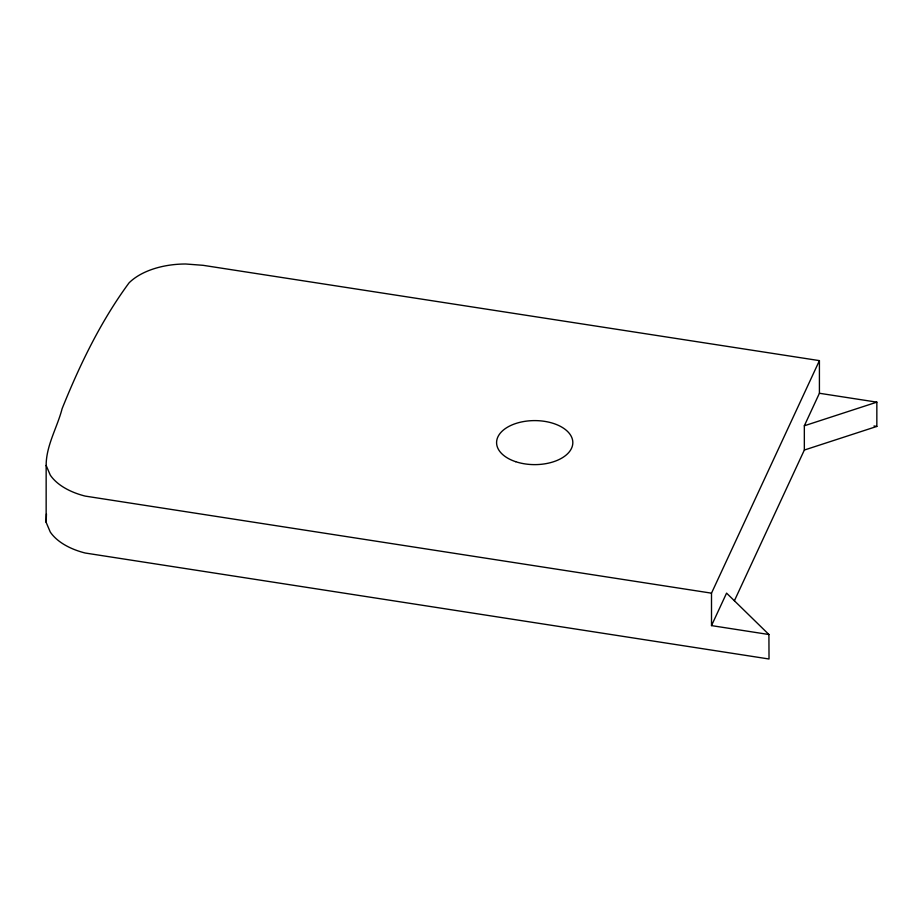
<?xml version="1.0" encoding="UTF-8"?>
<svg xmlns="http://www.w3.org/2000/svg" width="923" height="923" viewBox="0 0 923 923"><rect width="100%" height="100%" fill="white"/><g stroke="black" fill="none" stroke-linecap="round" stroke-linejoin="round"><path stroke-width="1.38" d="M711.506 625.609L711.506 593.166L819.416 360.628L203.072 265.316L185.731 264.001A65.475 37.797 0 0 0 129.024 282.899C100.769 321.273 79.874 364.585 62.118 408.658C57.238 427.591 46.15 445.509 46.15 465.434L46.15 522.36L50.269 532.029A65.856 38.028 0 0 0 85.17 553.015L769.021 658.999L768.917 634.516L726.574 593.131L711.506 625.609L768.917 634.516M734.42 600.723L804.337 450.043L804.337 425.78L819.416 393.267L819.416 360.628M804.337 450.043L876.838 426.426L876.85 402.151L819.416 393.267M46.15 522.36L46.45 513.938M804.337 425.78L876.85 402.151M873.989 425.988L876.838 426.426M711.506 593.166L85.17 496.089A65.856 38.028 0 0 1 50.269 475.103L46.15 465.434M515.634 461.673A38.12 22.014 0 0 0 572.825 442.613A38.12 22.014 0 0 0 515.634 423.553A38.12 22.014 0 0 0 515.634 461.673"/></g></svg>
